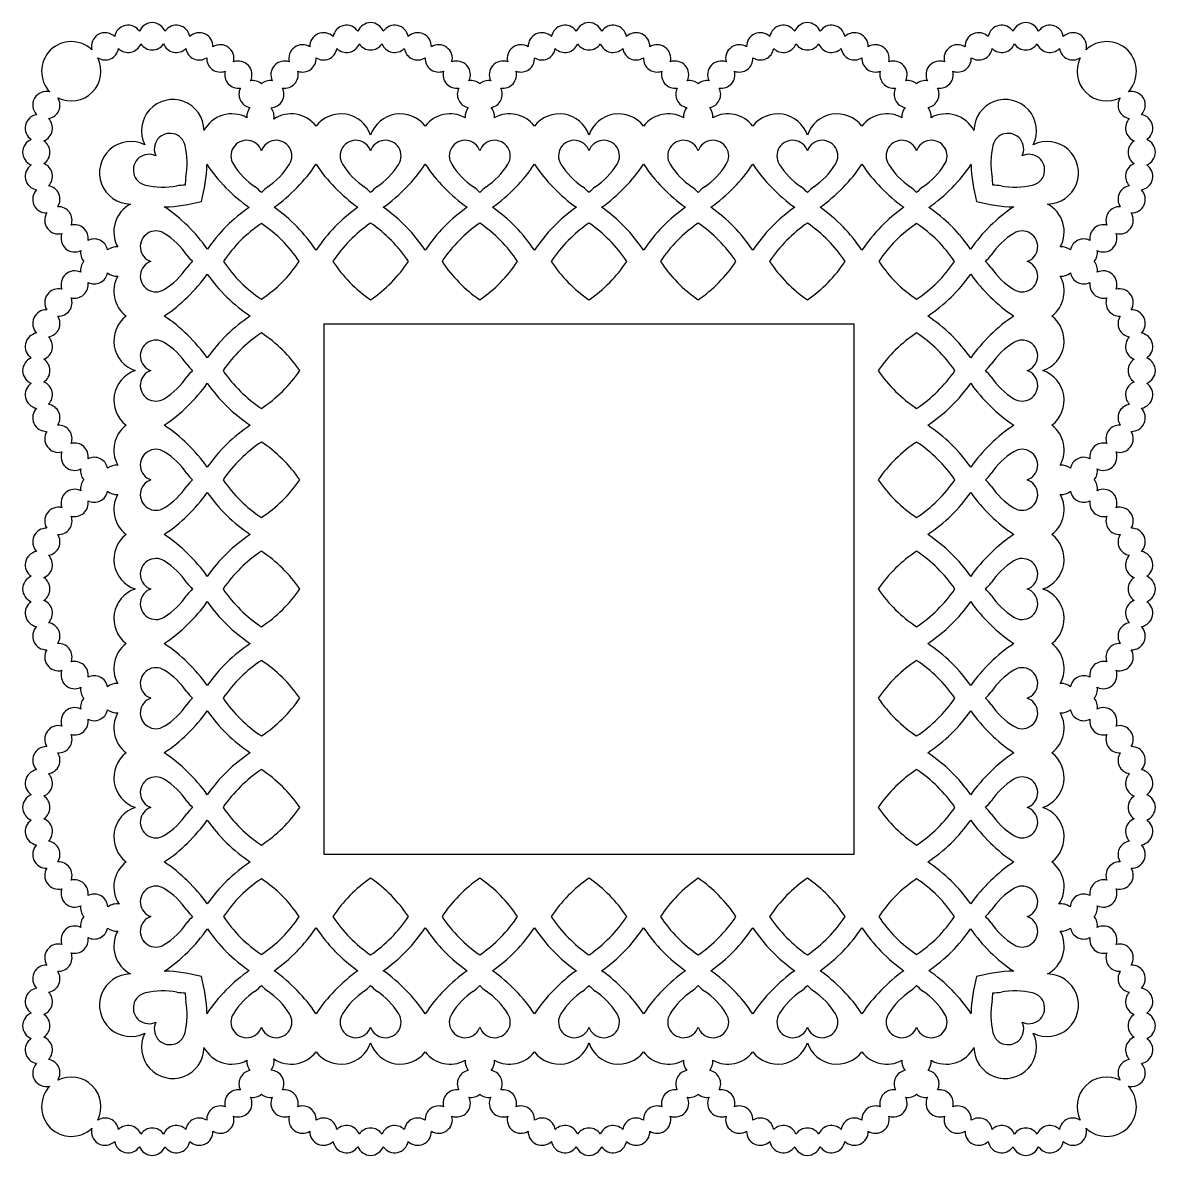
# Model space of a CAD drawing. Extents: x 74 to 507, y -474 to -244.
# Drawn here: x 341 to 507, y -473.5 to -307.6 of the extents above; entities that cross this region are included whole.
import ezdxf

# ---------------------------------------------------------------- set-up
doc = ezdxf.new("R2010")
doc.units = 0
doc.layers.get('0').update_dxf_attribs({"linetype": 'CONTINUOUS'})

msp = doc.modelspace()

# ---------------------------------------------------------------- linework, layer by layer
for p, q in [((385.093938, -351.667975), (462.852582, -351.667975)), ((385.093938, -351.667975), (385.093938, -429.426619)), ((462.852582, -429.426619), (462.852582, -351.667975)), ((385.093938, -429.426619), (462.852582, -429.426619))]:
    msp.add_line(p, q)
for centre, radius, start, end in [((356.443063, -309.931191), 2, 33.450379, 170.549621), ((359.97326, -309.560153), 2, 21.450379, 158.549621), ((363.503456, -309.931191), 2, 9.450379, 146.549621), ((388.443063, -309.931191), 2, 33.450379, 170.549621), ((391.97326, -309.560153), 2, 21.450379, 158.549621), ((395.503456, -309.931191), 2, 9.450379, 146.549621), ((420.443063, -309.931191), 2, 33.450379, 170.549621), ((423.97326, -309.560153), 2, 21.450379, 158.549621), ((427.503456, -309.931191), 2, 9.450379, 146.549621), ((452.443063, -309.931191), 2, 33.450379, 170.549621), ((455.97326, -309.560153), 2, 21.450379, 158.549621), ((459.503456, -309.931191), 2, 9.450379, 146.549621), ((484.443063, -309.931191), 2, 33.450379, 170.549621), ((487.97326, -309.560153), 2, 21.450379, 158.549621), ((491.503456, -309.931191), 2, 9.450379, 146.549621), ((348.110974, -314.685011), 4.352062, 45.91338, 224.08662), ((353.067154, -311.028091), 2, 45.450379, 195.393195), ((366.879366, -311.028091), 2, 357.450379, 134.549621), ((385.067154, -311.028091), 2, 45.450379, 182.549621), ((398.879366, -311.028091), 2, 357.450379, 134.549621), ((417.067154, -311.028091), 2, 45.450379, 182.549621), ((430.879366, -311.028091), 2, 357.450379, 134.549621), ((449.067154, -311.028091), 2, 45.450379, 182.549621), ((462.879366, -311.028091), 2, 357.450379, 134.549621), ((481.067154, -311.028091), 2, 45.450379, 182.549621), ((494.879366, -311.028091), 2, 344.606805, 134.549621), ((499.835545, -314.685011), 4.352062, 315.91338, 134.08662), ((353.067154, -311.028091), 2, 237.450379, 350.549621), ((356.443063, -309.931191), 2, 225.450379, 338.549621), ((359.97326, -309.560153), 2, 213.450379, 326.549621), ((363.503456, -309.931191), 2, 201.450379, 314.549621), ((366.879366, -311.028091), 2, 189.450379, 302.549621), ((369.953446, -312.802912), 2, 345.450379, 122.549621), ((381.993074, -312.802912), 2, 57.450379, 194.549621), ((385.067154, -311.028091), 2, 237.450379, 350.549621), ((388.443063, -309.931191), 2, 225.450379, 338.549621), ((391.97326, -309.560153), 2, 213.450379, 326.549621), ((395.503456, -309.931191), 2, 201.450379, 314.549621), ((398.879366, -311.028091), 2, 189.450379, 302.549621), ((401.953446, -312.802912), 2, 345.450379, 122.549621), ((413.993074, -312.802912), 2, 57.450379, 194.549621), ((417.067154, -311.028091), 2, 237.450379, 350.549621), ((420.443063, -309.931191), 2, 225.450379, 338.549621), ((423.97326, -309.560153), 2, 213.450379, 326.549621), ((427.503456, -309.931191), 2, 201.450379, 314.549621), ((430.879366, -311.028091), 2, 189.450379, 302.549621), ((433.953446, -312.802912), 2, 345.450379, 122.549621), ((445.993074, -312.802912), 2, 57.450379, 194.549621), ((449.067154, -311.028091), 2, 237.450379, 350.549621), ((452.443063, -309.931191), 2, 225.450379, 338.549621), ((455.97326, -309.560153), 2, 213.450379, 326.549621), ((459.503456, -309.931191), 2, 201.450379, 314.549621), ((462.879366, -311.028091), 2, 189.450379, 302.549621), ((465.953446, -312.802912), 2, 345.450379, 122.549621), ((477.993074, -312.802912), 2, 57.450379, 194.549621), ((481.067154, -311.028091), 2, 237.450379, 350.549621), ((484.443063, -309.931191), 2, 225.450379, 338.549621), ((487.97326, -309.560153), 2, 213.450379, 326.549621), ((491.503456, -309.931191), 2, 201.450379, 314.549621), ((494.879366, -311.028091), 2, 189.450379, 302.549621), ((348.110974, -314.685011), 4.352062, 243.069806, 26.930194), ((369.953446, -312.802912), 2, 177.450379, 290.549621), ((372.591343, -315.178086), 2, 333.450379, 110.549621), ((379.355176, -315.178086), 2, 69.450379, 206.549621), ((381.993074, -312.802912), 2, 249.450379, 2.549621), ((401.953446, -312.802912), 2, 177.450379, 290.549621), ((404.591343, -315.178086), 2, 333.450379, 110.549621), ((411.355176, -315.178086), 2, 69.450379, 206.549621), ((413.993074, -312.802912), 2, 249.450379, 2.549621), ((433.953446, -312.802912), 2, 177.450379, 290.549621), ((436.591343, -315.178086), 2, 333.450379, 110.549621), ((443.355176, -315.178086), 2, 69.450379, 206.549621), ((445.993074, -312.802912), 2, 249.450379, 2.549621), ((465.953446, -312.802912), 2, 177.450379, 290.549621), ((468.591343, -315.178086), 2, 333.450379, 110.549621), ((475.355176, -315.178086), 2, 69.450379, 206.549621), ((477.993074, -312.802912), 2, 249.450379, 2.549621), ((499.835545, -314.685011), 4.352062, 153.069806, 296.930194), ((372.591343, -315.178086), 2, 165.450379, 278.549621), ((379.355176, -315.178086), 2, 261.450379, 14.549621), ((404.591343, -315.178086), 2, 165.450379, 278.549621), ((411.355176, -315.178086), 2, 261.450379, 14.549621), ((436.591343, -315.178086), 2, 165.450379, 278.549621), ((443.355176, -315.178086), 2, 261.450379, 14.549621), ((468.591343, -315.178086), 2, 165.450379, 278.549621), ((475.355176, -315.178086), 2, 261.450379, 14.549621), ((374.67777, -318.049806), 2, 49.628224, 98.549621), ((377.268749, -318.049806), 2, 81.450379, 130.371776), ((406.67777, -318.049806), 2, 49.628224, 98.549621), ((409.268749, -318.049806), 2, 81.450379, 130.371776), ((438.67777, -318.049806), 2, 49.628224, 98.549621), ((441.268749, -318.049806), 2, 81.450379, 130.371776), ((470.67777, -318.049806), 2, 49.628224, 98.549621), ((473.268749, -318.049806), 2, 81.450379, 130.371776), ((344.454054, -319.641191), 2, 74.606805, 224.549621), ((344.454054, -319.641191), 2, 279.450379, 32.549621), ((374.67777, -318.049806), 2, 153.450379, 258.790866), ((377.268749, -318.049806), 2, 273.450379, 26.549621), ((406.67777, -318.049806), 2, 153.450379, 258.790866), ((409.268749, -318.049806), 2, 281.209134, 26.549621), ((438.67777, -318.049806), 2, 153.450379, 258.790866), ((441.268749, -318.049806), 2, 281.209134, 26.549621), ((470.67777, -318.049806), 2, 153.450379, 258.790866), ((473.268749, -318.049806), 2, 281.209134, 26.549621), ((503.492466, -319.641191), 2, 147.450379, 260.549621), ((503.492466, -319.641191), 2, 315.450379, 105.393195), ((362.982689, -323.408621), 4.585633, 0.488353, 206.448977), ((375.82498, -321.292565), 2, 140.174221, 185.574941), ((375.82498, -321.292565), 2, 348.715637, 38.549621), ((407.82498, -321.292565), 2, 140.174221, 185.574941), ((408.12154, -321.292565), 2, 354.425059, 39.825779), ((439.82498, -321.292565), 2, 140.174221, 185.574941), ((440.12154, -321.292565), 2, 354.425059, 39.825779), ((471.82498, -321.292565), 2, 140.174221, 185.574941), ((472.12154, -321.292565), 2, 354.425059, 39.825779), ((484.96383, -323.408621), 4.585633, 333.551023, 179.511647), ((343.357154, -323.017101), 2, 99.450379, 236.549621), ((343.357154, -323.017101), 2, 291.450379, 44.549621), ((371.625892, -325.50561), 4.585633, 61.208533, 152.23678), ((380.320627, -325.50561), 4.585633, 37.199203, 123.549914), ((387.625892, -325.50561), 4.585633, 18.551023, 142.800797), ((396.320627, -325.50561), 4.585633, 37.199203, 161.448977), ((403.625892, -325.50561), 4.585633, 61.208533, 142.800797), ((412.320627, -325.50561), 4.585633, 37.199203, 118.791467), ((419.625892, -325.50561), 4.585633, 18.551023, 142.800797), ((428.320627, -325.50561), 4.585633, 37.199203, 161.448977), ((435.625892, -325.50561), 4.585633, 61.208533, 142.800797), ((444.320627, -325.50561), 4.585633, 37.199203, 118.791467), ((451.625892, -325.50561), 4.585633, 18.551023, 142.800797), ((460.320627, -325.50561), 4.585633, 37.199203, 161.448977), ((467.625892, -325.50561), 4.585633, 61.208533, 142.800797), ((476.320627, -325.50561), 4.585633, 27.76322, 118.791467), ((504.589365, -323.017101), 2, 135.450379, 248.549621), ((504.589365, -323.017101), 2, 303.450379, 80.549621), ((342.986115, -326.547297), 2, 111.450379, 248.549621), ((342.986115, -326.547297), 2, 303.450379, 56.549621), ((356.834584, -329.556727), 4.585633, 63.551023, 269.511647), ((362.566445, -326.06643), 2.292817, 12.799604, 206.448977), ((373.799576, -327.090636), 2.292817, 18.551023, 212.200396), ((378.146943, -327.090636), 2.292817, 327.799604, 161.448977), ((389.799576, -327.090636), 2.292817, 18.551023, 212.200396), ((394.146943, -327.090636), 2.292817, 327.799604, 161.448977), ((405.799576, -327.090636), 2.292817, 18.551023, 212.200396), ((410.146943, -327.090636), 2.292817, 327.799604, 161.448977), ((421.799576, -327.090636), 2.292817, 18.551023, 212.200396), ((426.146943, -327.090636), 2.292817, 327.799604, 161.448977), ((437.799576, -327.090636), 2.292817, 18.551023, 212.200396), ((442.146943, -327.090636), 2.292817, 327.799604, 161.448977), ((453.799576, -327.090636), 2.292817, 18.551023, 212.200396), ((458.146943, -327.090636), 2.292817, 327.799604, 161.448977), ((469.799576, -327.090636), 2.292817, 18.551023, 212.200396), ((474.146943, -327.090636), 2.292817, 327.799604, 161.448977), ((485.380074, -326.06643), 2.292817, 333.551023, 167.200396), ((491.111936, -329.556727), 4.585633, 270.488353, 116.448977), ((504.960404, -326.547297), 2, 123.450379, 236.549621), ((504.960404, -326.547297), 2, 291.450379, 68.549621), ((359.492392, -329.140483), 2.292817, 63.551023, 257.200396), ((353.184838, -328.112649), 11.894913, 350.065176, 12.399586), ((494.761682, -328.112649), 11.894913, 167.600414, 189.934824), ((488.454127, -329.140483), 2.292817, 282.799604, 116.448977), ((343.357154, -330.077493), 2, 123.450379, 260.549621), ((343.357154, -330.077493), 2, 315.450379, 68.549621), ((344.219474, -327.50106), 23.789825, 344.775294, 358.001146), ((387.78728, -315.131805), 23.789825, 213.604483, 235.123098), ((381.88027, -321.903733), 11.894913, 212.600414, 234.934824), ((370.066249, -321.903733), 11.894913, 305.065176, 327.399586), ((364.159239, -315.131805), 23.789825, 305.065176, 326.395517), ((403.78728, -315.131805), 23.789825, 213.604483, 234.934824), ((397.88027, -321.903733), 11.894913, 212.600414, 234.934824), ((386.066249, -321.903733), 11.894913, 305.065176, 327.399586), ((380.159239, -315.131805), 23.789825, 305.065176, 326.395517), ((419.78728, -315.131805), 23.789825, 213.604483, 234.934824), ((413.88027, -321.903733), 11.894913, 212.600414, 234.934824), ((402.066249, -321.903733), 11.894913, 305.065176, 327.399586), ((396.159239, -315.131805), 23.789825, 305.065176, 326.395517), ((435.78728, -315.131805), 23.789825, 213.604483, 234.934824), ((429.88027, -321.903733), 11.894913, 212.600414, 234.934824), ((418.066249, -321.903733), 11.894913, 305.065176, 327.399586), ((412.159239, -315.131805), 23.789825, 305.065176, 326.395517), ((451.78728, -315.131805), 23.789825, 213.604483, 234.934824), ((445.88027, -321.903733), 11.894913, 212.600414, 234.934824), ((434.066249, -321.903733), 11.894913, 305.065176, 327.399586), ((428.159239, -315.131805), 23.789825, 305.065176, 326.395517), ((467.78728, -315.131805), 23.789825, 213.604483, 234.934824), ((461.88027, -321.903733), 11.894913, 212.600414, 234.934824), ((450.066249, -321.903733), 11.894913, 305.065176, 327.399586), ((444.159239, -315.131805), 23.789825, 305.065176, 326.395517), ((483.78728, -315.131805), 23.789825, 213.604483, 234.934824), ((477.88027, -321.903733), 11.894913, 212.600414, 234.934824), ((466.066249, -321.903733), 11.894913, 305.065176, 327.399586), ((460.159239, -315.131805), 23.789825, 304.876902, 326.395517), ((503.727045, -327.50106), 23.789825, 181.998854, 195.224706), ((504.589365, -330.077493), 2, 111.450379, 224.549621), ((504.589365, -330.077493), 2, 279.450379, 56.549621), ((370.832637, -331.186219), 6.018553, 170.229445, 181.95584), ((477.113883, -331.186219), 6.018553, 358.04416, 9.770555), ((344.454054, -333.453403), 2, 327.450379, 80.549621), ((361.538612, -319.758875), 11.894913, 257.600414, 279.934824), ((364.612182, -337.406674), 6.018553, 88.04416, 99.770555), ((371.574734, -336.555954), 6.018553, 43.04416, 54.770555), ((380.371785, -336.555954), 6.018553, 125.229445, 136.95584), ((387.574734, -336.555954), 6.018553, 43.04416, 54.770555), ((396.371785, -336.555954), 6.018553, 125.229445, 136.95584), ((403.574734, -336.555954), 6.018553, 43.04416, 54.770555), ((412.371785, -336.555954), 6.018553, 125.229445, 136.95584), ((419.574734, -336.555954), 6.018553, 43.04416, 54.770555), ((428.371785, -336.555954), 6.018553, 125.229445, 136.95584), ((435.574734, -336.555954), 6.018553, 43.04416, 54.770555), ((444.371785, -336.555954), 6.018553, 125.229445, 136.95584), ((451.574734, -336.555954), 6.018553, 43.04416, 54.770555), ((460.371785, -336.555954), 6.018553, 125.229445, 136.95584), ((467.574734, -336.555954), 6.018553, 43.04416, 54.770555), ((476.371785, -336.555954), 6.018553, 125.229445, 136.95584), ((483.334337, -337.406674), 6.018553, 80.229445, 91.95584), ((486.407908, -319.758875), 11.894913, 260.065176, 282.399586), ((503.492466, -333.453403), 2, 99.450379, 212.549621), ((344.454054, -333.453403), 2, 135.450379, 272.549621), ((503.492466, -333.453403), 2, 267.450379, 44.549621), ((346.228874, -336.527483), 2, 339.450379, 92.549621), ((358.931573, -338.19993), 4.585633, 117.76322, 208.791467), ((348.557767, -354.361318), 23.789825, 34.876902, 56.395517), ((360.927022, -310.793511), 23.789825, 271.998854, 285.224706), ((387.501666, -354.361318), 23.789825, 124.042622, 134.444469), ((364.159239, -354.075704), 23.789825, 33.604483, 54.934824), ((403.78728, -354.075704), 23.789825, 125.065176, 146.395517), ((380.159239, -354.075704), 23.789825, 33.604483, 54.934824), ((419.78728, -354.075704), 23.789825, 125.065176, 146.395517), ((396.159239, -354.075704), 23.789825, 33.604483, 54.934824), ((435.78728, -354.075704), 23.789825, 125.065176, 146.395517), ((412.159239, -354.075704), 23.789825, 33.604483, 54.934824), ((451.78728, -354.075704), 23.789825, 125.065176, 146.395517), ((428.159239, -354.075704), 23.789825, 33.604483, 54.934824), ((467.78728, -354.075704), 23.789825, 125.065176, 146.395517), ((444.159239, -354.075704), 23.789825, 33.604483, 54.934824), ((483.78728, -354.075704), 23.789825, 125.065176, 146.395517), ((460.444853, -354.361318), 23.789825, 45.555531, 55.957378), ((499.388752, -354.361318), 23.789825, 123.604483, 145.123098), ((487.019497, -310.793511), 23.789825, 254.775294, 268.001146), ((489.014946, -338.19993), 4.585633, 331.208533, 62.23678), ((501.717645, -336.527483), 2, 87.450379, 200.549621), ((346.228874, -336.527483), 2, 147.450379, 284.549621), ((403.78728, -354.075704), 20.829825, 124.553012, 146.395517), ((380.159239, -354.075704), 20.829825, 33.604483, 55.446988), ((419.78728, -354.075704), 20.829825, 124.553012, 146.395517), ((396.159239, -354.075704), 20.829825, 33.604483, 55.446988), ((435.78728, -354.075704), 20.829825, 124.553012, 146.395517), ((412.159239, -354.075704), 20.829825, 33.604483, 55.446988), ((451.78728, -354.075704), 20.829825, 124.553012, 146.395517), ((428.159239, -354.075704), 20.829825, 33.604483, 55.446988), ((467.78728, -354.075704), 20.829825, 124.553012, 146.395517), ((444.159239, -354.075704), 20.829825, 33.604483, 55.446988), ((501.717645, -336.527483), 2, 255.450379, 32.549621), ((348.604048, -339.165381), 2, 159.450379, 296.549621), ((348.604048, -339.165381), 2, 351.450379, 104.549621), ((360.516598, -340.373613), 2.292817, 57.799604, 251.448977), ((355.329696, -348.454307), 11.894913, 35.065176, 57.399586), ((387.78728, -354.075704), 23.789825, 135.555531, 145.957378), ((387.501666, -354.361318), 20.829825, 123.604483, 134.444469), ((364.444853, -354.361318), 20.829825, 45.555531, 56.395517), ((483.501666, -354.361318), 20.829825, 123.604483, 134.444469), ((460.444853, -354.361318), 20.829825, 45.555531, 56.395517), ((460.159239, -354.075704), 23.789825, 34.042622, 44.444469), ((492.616824, -348.454307), 11.894913, 122.600414, 144.934824), ((487.429921, -340.373613), 2.292817, 288.551023, 122.200396), ((499.342471, -339.165381), 2, 75.450379, 188.549621), ((499.342471, -339.165381), 2, 243.450379, 20.549621), ((351.475769, -341.251808), 2, 11.209134, 116.549621), ((387.78728, -354.075704), 20.829825, 135.555531, 146.395517), ((364.159239, -354.075704), 20.829825, 33.604483, 44.444469), ((483.78728, -354.075704), 20.829825, 135.555531, 146.395517), ((460.159239, -354.075704), 20.829825, 33.604483, 44.444469), ((496.470751, -341.251808), 2, 63.450379, 168.790866), ((351.475769, -341.251808), 2, 171.450379, 220.371776), ((354.718528, -342.399017), 2, 84.425059, 129.825779), ((369.981916, -338.148771), 6.018553, 215.229445, 226.95584), ((477.964603, -338.148771), 6.018553, 313.04416, 324.770555), ((493.227992, -342.399017), 2, 50.174221, 95.574941), ((496.470751, -341.251808), 2, 319.628224, 8.549621), ((351.475769, -343.842786), 2, 139.628224, 188.549621), ((360.516598, -344.720981), 2.292817, 108.551023, 302.200396), ((355.329696, -336.640287), 11.894913, 302.600414, 324.934824), ((369.981916, -346.945823), 6.018553, 133.04416, 144.770555), ((387.78728, -331.01889), 20.829825, 213.604483, 224.444469), ((364.159239, -331.01889), 20.829825, 315.555531, 326.395517), ((403.78728, -331.01889), 20.829825, 213.604483, 235.446988), ((380.159239, -331.01889), 20.829825, 304.553012, 326.395517), ((419.78728, -331.01889), 20.829825, 213.604483, 235.446988), ((396.159239, -331.01889), 20.829825, 304.553012, 326.395517), ((435.78728, -331.01889), 20.829825, 213.604483, 235.446988), ((412.159239, -331.01889), 20.829825, 304.553012, 326.395517), ((451.78728, -331.01889), 20.829825, 213.604483, 235.446988), ((428.159239, -331.01889), 20.829825, 304.553012, 326.395517), ((467.78728, -331.01889), 20.829825, 213.604483, 235.446988), ((444.159239, -331.01889), 20.829825, 304.553012, 326.395517), ((483.78728, -331.01889), 20.829825, 213.604483, 224.444469), ((460.159239, -331.01889), 20.829825, 315.555531, 326.395517), ((477.964603, -346.945823), 6.018553, 35.229445, 46.95584), ((492.616824, -336.640287), 11.894913, 215.065176, 237.399586), ((487.429921, -344.720981), 2.292817, 237.799604, 71.448977), ((496.470751, -343.842786), 2, 351.450379, 40.371776), ((348.604048, -345.929213), 2, 63.450379, 200.549621), ((351.475769, -343.842786), 2, 243.450379, 348.790866), ((354.718528, -342.695577), 2, 230.174221, 275.574941), ((358.931573, -346.894664), 4.585633, 151.208533, 232.800797), ((348.557767, -330.733276), 23.789825, 303.604483, 324.934824), ((387.501666, -330.733276), 23.789825, 215.065176, 236.395517), ((460.444853, -330.733276), 23.789825, 303.604483, 324.934824), ((499.388752, -330.733276), 23.789825, 215.065176, 236.395517), ((489.014946, -346.894664), 4.585633, 307.199203, 28.791467), ((493.227992, -342.695577), 2, 264.425059, 309.825779), ((496.470751, -343.842786), 2, 191.209134, 296.549621), ((499.342471, -345.929213), 2, 339.450379, 116.549621), ((346.228874, -348.567111), 2, 75.450379, 212.549621), ((348.604048, -345.929213), 2, 255.450379, 8.549621), ((387.501666, -330.733276), 20.829825, 225.555531, 236.395517), ((364.444853, -330.733276), 20.829825, 303.604483, 314.444469), ((483.501666, -330.733276), 20.829825, 225.555531, 236.395517), ((460.444853, -330.733276), 20.829825, 303.604483, 314.444469), ((499.342471, -345.929213), 2, 171.450379, 284.549621), ((501.717645, -348.567111), 2, 327.450379, 104.549621), ((346.228874, -348.567111), 2, 267.450379, 20.549621), ((501.717645, -348.567111), 2, 159.450379, 272.549621), ((344.454054, -351.641191), 2, 87.450379, 224.549621), ((503.492466, -351.641191), 2, 315.450379, 92.549621), ((344.454054, -351.641191), 2, 279.450379, 32.549621), ((358.931573, -354.19993), 4.585633, 127.199203, 251.448977), ((348.557767, -370.361318), 23.789825, 35.065176, 56.395517), ((387.501666, -370.361318), 23.789825, 123.604483, 144.934824), ((460.444853, -370.361318), 23.789825, 35.065176, 56.395517), ((499.388752, -370.361318), 23.789825, 123.604483, 144.934824), ((489.014946, -354.19993), 4.585633, 288.551023, 52.800797), ((503.492466, -351.641191), 2, 147.450379, 260.549621), ((343.357154, -355.017101), 2, 99.450379, 236.549621), ((387.501666, -370.361318), 20.829825, 123.604483, 145.446988), ((364.444853, -370.361318), 20.829825, 34.553012, 56.395517), ((483.501666, -370.361318), 20.829825, 123.604483, 145.446988), ((460.444853, -370.361318), 20.829825, 34.553012, 56.395517), ((504.589365, -355.017101), 2, 303.450379, 80.549621), ((343.357154, -355.017101), 2, 291.450379, 44.549621), ((360.516598, -356.373613), 2.292817, 57.799604, 251.448977), ((355.329696, -364.454307), 11.894913, 35.065176, 57.399586), ((492.616824, -364.454307), 11.894913, 122.600414, 144.934824), ((487.429921, -356.373613), 2.292817, 288.551023, 122.200396), ((504.589365, -355.017101), 2, 135.450379, 248.549621), ((342.986115, -358.547297), 2, 111.450379, 248.549621), ((504.960404, -358.547297), 2, 291.450379, 68.549621), ((342.986115, -358.547297), 2, 303.450379, 56.549621), ((369.981916, -354.148771), 6.018553, 215.229445, 226.95584), ((477.964603, -354.148771), 6.018553, 313.04416, 324.770555), ((504.960404, -358.547297), 2, 123.450379, 236.549621), ((358.931573, -362.894664), 4.585633, 108.551023, 232.800797), ((360.516598, -360.720981), 2.292817, 108.551023, 302.200396), ((355.329696, -352.640287), 11.894913, 302.600414, 324.934824), ((369.981916, -362.945823), 6.018553, 133.04416, 144.770555), ((387.501666, -346.733276), 20.829825, 214.553012, 236.395517), ((364.444853, -346.733276), 20.829825, 303.604483, 325.446988), ((483.501666, -346.733276), 20.829825, 214.553012, 236.395517), ((460.444853, -346.733276), 20.829825, 303.604483, 325.446988), ((477.964603, -362.945823), 6.018553, 35.229445, 46.95584), ((492.616824, -352.640287), 11.894913, 215.065176, 237.399586), ((487.429921, -360.720981), 2.292817, 237.799604, 71.448977), ((489.014946, -362.894664), 4.585633, 307.199203, 71.448977), ((343.357154, -362.077493), 2, 123.450379, 260.549621), ((343.357154, -362.077493), 2, 315.450379, 68.549621), ((348.557767, -346.733276), 23.789825, 303.604483, 324.934824), ((387.501666, -346.733276), 23.789825, 215.065176, 236.395517), ((460.444853, -346.733276), 23.789825, 303.604483, 324.934824), ((499.388752, -346.733276), 23.789825, 215.065176, 236.395517), ((504.589365, -362.077493), 2, 111.450379, 224.549621), ((504.589365, -362.077493), 2, 279.450379, 56.549621), ((344.454054, -365.453403), 2, 327.450379, 80.549621), ((503.492466, -365.453403), 2, 99.450379, 212.549621), ((344.454054, -365.453403), 2, 135.450379, 272.549621), ((503.492466, -365.453403), 2, 267.450379, 44.549621), ((346.228874, -368.527483), 2, 339.450379, 92.549621), ((358.931573, -370.19993), 4.585633, 127.199203, 208.791467), ((348.557767, -386.361318), 23.789825, 35.065176, 56.395517), ((387.501666, -386.361318), 23.789825, 123.604483, 144.934824), ((460.444853, -386.361318), 23.789825, 35.065176, 56.395517), ((499.388752, -386.361318), 23.789825, 123.604483, 144.934824), ((489.014946, -370.19993), 4.585633, 331.208533, 52.800797), ((501.717645, -368.527483), 2, 87.450379, 200.549621), ((346.228874, -368.527483), 2, 147.450379, 284.549621), ((501.717645, -368.527483), 2, 255.450379, 32.549621), ((348.604048, -371.165381), 2, 351.450379, 104.549621), ((360.516598, -372.373613), 2.292817, 57.799604, 251.448977), ((387.501666, -386.361318), 20.829825, 123.604483, 145.446988), ((364.444853, -386.361318), 20.829825, 34.553012, 56.395517), ((483.501666, -386.361318), 20.829825, 123.604483, 145.446988), ((460.444853, -386.361318), 20.829825, 34.553012, 56.395517), ((487.429921, -372.373613), 2.292817, 288.551023, 122.200396), ((499.342471, -371.165381), 2, 75.450379, 188.549621), ((348.604048, -371.165381), 2, 159.450379, 296.549621), ((351.475769, -373.251808), 2, 11.209134, 116.549621), ((355.329696, -380.454307), 11.894913, 35.065176, 57.399586), ((492.616824, -380.454307), 11.894913, 122.600414, 144.934824), ((496.470751, -373.251808), 2, 63.450379, 168.790866), ((499.342471, -371.165381), 2, 243.450379, 20.549621), ((351.475769, -373.251808), 2, 171.450379, 220.371776), ((354.718528, -374.399017), 2, 84.425059, 129.825779), ((493.227992, -374.399017), 2, 50.174221, 95.574941), ((496.470751, -373.251808), 2, 319.628224, 8.549621), ((351.475769, -375.842786), 2, 139.628224, 188.549621), ((360.516598, -376.720981), 2.292817, 108.551023, 302.200396), ((369.981916, -370.148771), 6.018553, 215.229445, 226.95584), ((369.981916, -378.945823), 6.018553, 133.04416, 144.770555), ((387.501666, -362.733276), 20.829825, 214.553012, 236.395517), ((364.444853, -362.733276), 20.829825, 303.604483, 325.446988), ((483.501666, -362.733276), 20.829825, 214.553012, 236.395517), ((460.444853, -362.733276), 20.829825, 303.604483, 325.446988), ((477.964603, -370.148771), 6.018553, 313.04416, 324.770555), ((477.964603, -378.945823), 6.018553, 35.229445, 46.95584), ((487.429921, -376.720981), 2.292817, 237.799604, 71.448977), ((496.470751, -375.842786), 2, 351.450379, 40.371776), ((348.604048, -377.929213), 2, 63.450379, 200.549621), ((351.475769, -375.842786), 2, 243.450379, 348.790866), ((354.718528, -374.695577), 2, 230.174221, 275.574941), ((358.931573, -378.894664), 4.585633, 151.208533, 232.800797), ((348.557767, -362.733276), 23.789825, 303.604483, 324.934824), ((355.329696, -368.640287), 11.894913, 302.600414, 324.934824), ((387.501666, -362.733276), 23.789825, 215.065176, 236.395517), ((460.444853, -362.733276), 23.789825, 303.604483, 324.934824), ((499.388752, -362.733276), 23.789825, 215.065176, 236.395517), ((492.616824, -368.640287), 11.894913, 215.065176, 237.399586), ((489.014946, -378.894664), 4.585633, 307.199203, 28.791467), ((493.227992, -374.695577), 2, 264.425059, 309.825779), ((496.470751, -375.842786), 2, 191.209134, 296.549621), ((499.342471, -377.929213), 2, 339.450379, 116.549621), ((348.604048, -377.929213), 2, 255.450379, 8.549621), ((499.342471, -377.929213), 2, 171.450379, 284.549621), ((346.228874, -380.567111), 2, 75.450379, 212.549621), ((346.228874, -380.567111), 2, 267.450379, 20.549621), ((501.717645, -380.567111), 2, 159.450379, 272.549621), ((501.717645, -380.567111), 2, 327.450379, 104.549621), ((344.454054, -383.641191), 2, 87.450379, 224.549621), ((503.492466, -383.641191), 2, 315.450379, 92.549621), ((344.454054, -383.641191), 2, 279.450379, 32.549621), ((358.931573, -386.19993), 4.585633, 127.199203, 251.448977), ((348.557767, -402.361318), 23.789825, 35.065176, 56.395517), ((387.501666, -402.361318), 23.789825, 123.604483, 144.934824), ((460.444853, -402.361318), 23.789825, 35.065176, 56.395517), ((499.388752, -402.361318), 23.789825, 123.604483, 144.934824), ((489.014946, -386.19993), 4.585633, 288.551023, 52.800797), ((503.492466, -383.641191), 2, 147.450379, 260.549621), ((343.357154, -387.017101), 2, 99.450379, 236.549621), ((387.501666, -402.361318), 20.829825, 123.604483, 145.446988), ((364.444853, -402.361318), 20.829825, 34.553012, 56.395517), ((483.501666, -402.361318), 20.829825, 123.604483, 145.446988), ((460.444853, -402.361318), 20.829825, 34.553012, 56.395517), ((504.589365, -387.017101), 2, 303.450379, 80.549621), ((343.357154, -387.017101), 2, 291.450379, 44.549621), ((360.516598, -388.373613), 2.292817, 57.799604, 251.448977), ((355.329696, -396.454307), 11.894913, 35.065176, 57.399586), ((492.616824, -396.454307), 11.894913, 122.600414, 144.934824), ((487.429921, -388.373613), 2.292817, 288.551023, 122.200396), ((504.589365, -387.017101), 2, 135.450379, 248.549621), ((342.986115, -390.547297), 2, 111.450379, 248.549621), ((342.986115, -390.547297), 2, 303.450379, 56.549621), ((369.981916, -386.148771), 6.018553, 215.229445, 226.95584), ((477.964603, -386.148771), 6.018553, 313.04416, 324.770555), ((504.960404, -390.547297), 2, 123.450379, 236.549621), ((504.960404, -390.547297), 2, 291.450379, 68.549621), ((358.931573, -394.894664), 4.585633, 108.551023, 232.800797), ((360.516598, -392.720981), 2.292817, 108.551023, 302.200396), ((355.329696, -384.640287), 11.894913, 302.600414, 324.934824), ((369.981916, -394.945823), 6.018553, 133.04416, 144.770555), ((387.501666, -378.733276), 20.829825, 214.553012, 236.395517), ((364.444853, -378.733276), 20.829825, 303.604483, 325.446988), ((483.501666, -378.733276), 20.829825, 214.553012, 236.395517), ((460.444853, -378.733276), 20.829825, 303.604483, 325.446988), ((477.964603, -394.945823), 6.018553, 35.229445, 46.95584), ((492.616824, -384.640287), 11.894913, 215.065176, 237.399586), ((487.429921, -392.720981), 2.292817, 237.799604, 71.448977), ((489.014946, -394.894664), 4.585633, 307.199203, 71.448977), ((343.357154, -394.077493), 2, 123.450379, 260.549621), ((343.357154, -394.077493), 2, 315.450379, 68.549621), ((348.557767, -378.733276), 23.789825, 303.604483, 324.934824), ((387.501666, -378.733276), 23.789825, 215.065176, 236.395517), ((460.444853, -378.733276), 23.789825, 303.604483, 324.934824), ((499.388752, -378.733276), 23.789825, 215.065176, 236.395517), ((504.589365, -394.077493), 2, 111.450379, 224.549621), ((504.589365, -394.077493), 2, 279.450379, 56.549621), ((344.454054, -397.453403), 2, 135.450379, 272.549621), ((344.454054, -397.453403), 2, 327.450379, 80.549621), ((503.492466, -397.453403), 2, 99.450379, 212.549621), ((503.492466, -397.453403), 2, 267.450379, 44.549621), ((346.228874, -400.527483), 2, 147.450379, 284.549621), ((346.228874, -400.527483), 2, 339.450379, 92.549621), ((358.931573, -402.19993), 4.585633, 127.199203, 208.791467), ((348.557767, -418.361318), 23.789825, 35.065176, 56.395517), ((387.501666, -418.361318), 23.789825, 123.604483, 144.934824), ((460.444853, -418.361318), 23.789825, 35.065176, 56.395517), ((499.388752, -418.361318), 23.789825, 123.604483, 144.934824), ((489.014946, -402.19993), 4.585633, 331.208533, 52.800797), ((501.717645, -400.527483), 2, 87.450379, 200.549621), ((501.717645, -400.527483), 2, 255.450379, 32.549621), ((348.604048, -403.165381), 2, 351.450379, 104.549621), ((387.501666, -418.361318), 20.829825, 123.604483, 145.446988), ((364.444853, -418.361318), 20.829825, 34.553012, 56.395517), ((483.501666, -418.361318), 20.829825, 123.604483, 145.446988), ((460.444853, -418.361318), 20.829825, 34.553012, 56.395517), ((499.342471, -403.165381), 2, 75.450379, 188.549621), ((348.604048, -403.165381), 2, 159.450379, 296.549621), ((351.475769, -405.251808), 2, 11.209134, 116.549621), ((360.516598, -404.373613), 2.292817, 57.799604, 251.448977), ((355.329696, -412.454307), 11.894913, 35.065176, 57.399586), ((492.616824, -412.454307), 11.894913, 122.600414, 144.934824), ((487.429921, -404.373613), 2.292817, 288.551023, 122.200396), ((496.470751, -405.251808), 2, 63.450379, 168.790866), ((499.342471, -403.165381), 2, 243.450379, 20.549621), ((351.475769, -405.251808), 2, 171.450379, 220.371776), ((354.718528, -406.399017), 2, 84.425059, 129.825779), ((493.227992, -406.399017), 2, 50.174221, 95.574941), ((496.470751, -405.251808), 2, 319.628224, 8.549621), ((351.475769, -407.842786), 2, 139.628224, 188.549621), ((360.516598, -408.720981), 2.292817, 108.551023, 302.200396), ((369.981916, -402.148771), 6.018553, 215.229445, 226.95584), ((369.981916, -410.945823), 6.018553, 133.04416, 144.770555), ((387.501666, -394.733276), 20.829825, 214.553012, 236.395517), ((364.444853, -394.733276), 20.829825, 303.604483, 325.446988), ((483.501666, -394.733276), 20.829825, 214.553012, 236.395517), ((460.444853, -394.733276), 20.829825, 303.604483, 325.446988), ((477.964603, -402.148771), 6.018553, 313.04416, 324.770555), ((477.964603, -410.945823), 6.018553, 35.229445, 46.95584), ((487.429921, -408.720981), 2.292817, 237.799604, 71.448977), ((496.470751, -407.842786), 2, 351.450379, 40.371776), ((348.604048, -409.929213), 2, 63.450379, 200.549621), ((351.475769, -407.842786), 2, 243.450379, 348.790866), ((354.718528, -406.695577), 2, 230.174221, 275.574941), ((355.329696, -400.640287), 11.894913, 302.600414, 324.934824), ((492.616824, -400.640287), 11.894913, 215.065176, 237.399586), ((493.227992, -406.695577), 2, 264.425059, 309.825779), ((496.470751, -407.842786), 2, 191.209134, 296.549621), ((499.342471, -409.929213), 2, 339.450379, 116.549621), ((348.604048, -409.929213), 2, 255.450379, 8.549621), ((358.931573, -410.894664), 4.585633, 151.208533, 232.800797), ((348.557767, -394.733276), 23.789825, 303.604483, 324.934824), ((387.501666, -394.733276), 23.789825, 215.065176, 236.395517), ((460.444853, -394.733276), 23.789825, 303.604483, 324.934824), ((499.388752, -394.733276), 23.789825, 215.065176, 236.395517), ((489.014946, -410.894664), 4.585633, 307.199203, 28.791467), ((499.342471, -409.929213), 2, 171.450379, 284.549621), ((346.228874, -412.567111), 2, 75.450379, 212.549621), ((501.717645, -412.567111), 2, 327.450379, 104.549621), ((346.228874, -412.567111), 2, 267.450379, 20.549621), ((501.717645, -412.567111), 2, 159.450379, 272.549621), ((344.454054, -415.641191), 2, 87.450379, 224.549621), ((344.454054, -415.641191), 2, 279.450379, 32.549621), ((358.931573, -418.19993), 4.585633, 127.199203, 251.448977), ((348.557767, -434.361318), 23.789825, 35.065176, 56.395517), ((387.501666, -434.361318), 23.789825, 123.604483, 144.934824), ((460.444853, -434.361318), 23.789825, 35.065176, 56.395517), ((499.388752, -434.361318), 23.789825, 123.604483, 144.934824), ((489.014946, -418.19993), 4.585633, 288.551023, 52.800797), ((503.492466, -415.641191), 2, 147.450379, 260.549621), ((503.492466, -415.641191), 2, 315.450379, 92.549621), ((343.357154, -419.017101), 2, 99.450379, 236.549621), ((343.357154, -419.017101), 2, 291.450379, 44.549621), ((360.516598, -420.373613), 2.292817, 57.799604, 251.448977), ((387.501666, -434.361318), 20.829825, 123.604483, 145.446988), ((364.444853, -434.361318), 20.829825, 34.553012, 56.395517), ((483.501666, -434.361318), 20.829825, 123.604483, 145.446988), ((460.444853, -434.361318), 20.829825, 34.553012, 56.395517), ((487.429921, -420.373613), 2.292817, 288.551023, 122.200396), ((504.589365, -419.017101), 2, 135.450379, 248.549621), ((504.589365, -419.017101), 2, 303.450379, 80.549621), ((355.329696, -428.454307), 11.894913, 35.065176, 57.399586), ((492.616824, -428.454307), 11.894913, 122.600414, 144.934824), ((342.986115, -422.547297), 2, 111.450379, 248.549621), ((342.986115, -422.547297), 2, 303.450379, 56.549621), ((504.960404, -422.547297), 2, 123.450379, 236.549621), ((504.960404, -422.547297), 2, 291.450379, 68.549621), ((358.931573, -426.894664), 4.585633, 108.551023, 232.800797), ((360.516598, -424.720981), 2.292817, 108.551023, 302.200396), ((369.981916, -418.148771), 6.018553, 215.229445, 226.95584), ((369.981916, -426.945823), 6.018553, 133.04416, 144.770555), ((387.501666, -410.733276), 20.829825, 214.553012, 236.395517), ((364.444853, -410.733276), 20.829825, 303.604483, 325.446988), ((483.501666, -410.733276), 20.829825, 214.553012, 236.395517), ((460.444853, -410.733276), 20.829825, 303.604483, 325.446988), ((477.964603, -418.148771), 6.018553, 313.04416, 324.770555), ((477.964603, -426.945823), 6.018553, 35.229445, 46.95584), ((487.429921, -424.720981), 2.292817, 237.799604, 71.448977), ((489.014946, -426.894664), 4.585633, 307.199203, 71.448977), ((343.357154, -426.077493), 2, 123.450379, 260.549621), ((343.357154, -426.077493), 2, 315.450379, 68.549621), ((348.557767, -410.733276), 23.789825, 303.604483, 324.934824), ((355.329696, -416.640287), 11.894913, 302.600414, 324.934824), ((387.501666, -410.733276), 23.789825, 215.065176, 236.395517), ((460.444853, -410.733276), 23.789825, 303.604483, 324.934824), ((499.388752, -410.733276), 23.789825, 215.065176, 236.395517), ((492.616824, -416.640287), 11.894913, 215.065176, 237.399586), ((504.589365, -426.077493), 2, 111.450379, 224.549621), ((504.589365, -426.077493), 2, 279.450379, 56.549621), ((344.454054, -429.453403), 2, 135.450379, 272.549621), ((344.454054, -429.453403), 2, 327.450379, 80.549621), ((503.492466, -429.453403), 2, 99.450379, 212.549621), ((503.492466, -429.453403), 2, 267.450379, 44.549621), ((346.228874, -432.527483), 2, 147.450379, 284.549621), ((346.228874, -432.527483), 2, 339.450379, 92.549621), ((358.931573, -434.19993), 4.585633, 127.199203, 213.549914), ((348.557767, -450.361318), 23.789825, 35.065176, 56.395517), ((387.501666, -450.361318), 23.789825, 123.604483, 144.934824), ((460.444853, -450.361318), 23.789825, 35.065176, 56.395517), ((499.388752, -450.361318), 23.789825, 123.604483, 144.934824), ((489.014946, -434.19993), 4.585633, 326.450086, 52.800797), ((501.717645, -432.527483), 2, 87.450379, 200.549621), ((501.717645, -432.527483), 2, 255.450379, 32.549621), ((348.604048, -435.165381), 2, 351.450379, 104.549621), ((387.501666, -450.361318), 20.829825, 123.604483, 134.444469), ((364.444853, -450.361318), 20.829825, 45.555531, 56.395517), ((403.78728, -450.075704), 20.829825, 124.553012, 146.395517), ((380.159239, -450.075704), 20.829825, 33.604483, 55.446988), ((419.78728, -450.075704), 20.829825, 124.553012, 146.395517), ((396.159239, -450.075704), 20.829825, 33.604483, 55.446988), ((435.78728, -450.075704), 20.829825, 124.553012, 146.395517), ((412.159239, -450.075704), 20.829825, 33.604483, 55.446988), ((451.78728, -450.075704), 20.829825, 124.553012, 146.395517), ((428.159239, -450.075704), 20.829825, 33.604483, 55.446988), ((467.78728, -450.075704), 20.829825, 124.553012, 146.395517), ((444.159239, -450.075704), 20.829825, 33.604483, 55.446988), ((483.501666, -450.361318), 20.829825, 123.604483, 134.444469), ((460.444853, -450.361318), 20.829825, 45.555531, 56.395517), ((499.342471, -435.165381), 2, 75.450379, 188.549621), ((348.604048, -435.165381), 2, 159.450379, 296.549621), ((360.516598, -436.373613), 2.292817, 57.799604, 251.448977), ((355.329696, -444.454307), 11.894913, 35.065176, 57.399586), ((492.616824, -444.454307), 11.894913, 122.600414, 144.934824), ((487.429921, -436.373613), 2.292817, 288.551023, 122.200396), ((499.342471, -435.165381), 2, 243.450379, 20.549621), ((351.475769, -437.251808), 2, 3.450379, 116.549621), ((387.78728, -450.075704), 20.829825, 135.555531, 146.395517), ((364.159239, -450.075704), 20.829825, 33.604483, 44.444469), ((483.78728, -450.075704), 20.829825, 135.555531, 146.395517), ((460.159239, -450.075704), 20.829825, 33.604483, 44.444469), ((496.470751, -437.251808), 2, 63.450379, 176.549621), ((351.475769, -437.251808), 2, 171.450379, 220.371776), ((354.718528, -438.695577), 2, 78.715637, 128.549621), ((369.981916, -434.148771), 6.018553, 215.229445, 226.95584), ((477.964603, -434.148771), 6.018553, 313.04416, 324.770555), ((493.227992, -438.695577), 2, 51.450379, 101.284363), ((496.470751, -437.251808), 2, 319.628224, 8.549621), ((351.475769, -439.842786), 2, 139.628224, 188.549621), ((360.516598, -440.720981), 2.292817, 108.551023, 302.200396), ((355.329696, -432.640287), 11.894913, 302.600414, 324.934824), ((369.981916, -442.945823), 6.018553, 133.04416, 144.770555), ((387.78728, -427.01889), 20.829825, 213.604483, 224.444469), ((364.159239, -427.01889), 20.829825, 315.555531, 326.395517), ((403.78728, -427.01889), 20.829825, 213.604483, 235.446988), ((380.159239, -427.01889), 20.829825, 304.553012, 326.395517), ((419.78728, -427.01889), 20.829825, 213.604483, 235.446988), ((396.159239, -427.01889), 20.829825, 304.553012, 326.395517), ((435.78728, -427.01889), 20.829825, 213.604483, 235.446988), ((412.159239, -427.01889), 20.829825, 304.553012, 326.395517), ((451.78728, -427.01889), 20.829825, 213.604483, 235.446988), ((428.159239, -427.01889), 20.829825, 304.553012, 326.395517), ((467.78728, -427.01889), 20.829825, 213.604483, 235.446988), ((444.159239, -427.01889), 20.829825, 304.553012, 326.395517), ((483.78728, -427.01889), 20.829825, 213.604483, 224.444469), ((460.159239, -427.01889), 20.829825, 315.555531, 326.395517), ((477.964603, -442.945823), 6.018553, 35.229445, 46.95584), ((492.616824, -432.640287), 11.894913, 215.065176, 237.399586), ((487.429921, -440.720981), 2.292817, 237.799604, 71.448977), ((496.470751, -439.842786), 2, 351.450379, 40.371776), ((348.604048, -441.929213), 2, 63.450379, 200.549621), ((351.475769, -439.842786), 2, 243.450379, 348.790866), ((354.718528, -438.695577), 2, 230.174221, 275.574941), ((358.931573, -442.894664), 4.585633, 151.208533, 242.23678), ((348.557767, -426.733276), 23.789825, 303.604483, 325.123098), ((387.78728, -427.01889), 23.789825, 214.042622, 224.444469), ((364.159239, -427.01889), 23.789825, 305.065176, 326.395517), ((403.78728, -427.01889), 23.789825, 213.604483, 234.934824), ((380.159239, -427.01889), 23.789825, 305.065176, 326.395517), ((419.78728, -427.01889), 23.789825, 213.604483, 234.934824), ((396.159239, -427.01889), 23.789825, 305.065176, 326.395517), ((435.78728, -427.01889), 23.789825, 213.604483, 234.934824), ((412.159239, -427.01889), 23.789825, 305.065176, 326.395517), ((451.78728, -427.01889), 23.789825, 213.604483, 234.934824), ((428.159239, -427.01889), 23.789825, 305.065176, 326.395517), ((467.78728, -427.01889), 23.789825, 213.604483, 234.934824), ((444.159239, -427.01889), 23.789825, 305.065176, 326.395517), ((483.78728, -427.01889), 23.789825, 213.604483, 234.934824), ((460.159239, -427.01889), 23.789825, 315.555531, 325.957378), ((499.388752, -426.733276), 23.789825, 214.876902, 236.395517), ((489.014946, -442.894664), 4.585633, 297.76322, 28.791467), ((493.227992, -438.695577), 2, 264.425059, 309.825779), ((493.227992, -438.695577), 2, 264.425059, 309.825779), ((496.470751, -439.842786), 2, 191.209134, 296.549621), ((499.342471, -441.929213), 2, 339.450379, 116.549621), ((346.228874, -444.567111), 2, 75.450379, 212.549621), ((348.604048, -441.929213), 2, 255.450379, 8.549621), ((387.501666, -426.733276), 20.829825, 225.555531, 236.395517), ((364.444853, -426.733276), 20.829825, 303.604483, 314.444469), ((483.501666, -426.733276), 20.829825, 225.555531, 236.395517), ((460.444853, -426.733276), 20.829825, 303.604483, 314.444469), ((499.342471, -441.929213), 2, 171.450379, 284.549621), ((501.717645, -444.567111), 2, 327.450379, 104.549621), ((346.228874, -444.567111), 2, 267.450379, 20.549621), ((387.501666, -426.733276), 23.789825, 225.555531, 235.957378), ((460.444853, -426.733276), 23.789825, 304.042622, 314.444469), ((501.717645, -444.567111), 2, 159.450379, 272.549621), ((344.454054, -447.641191), 2, 87.450379, 224.549621), ((387.78728, -465.962789), 23.789825, 124.876902, 146.395517), ((460.159239, -465.962789), 23.789825, 33.604483, 55.123098), ((503.492466, -447.641191), 2, 315.450379, 92.549621), ((344.454054, -447.641191), 2, 279.450379, 32.549621), ((356.834584, -451.537867), 4.585633, 90.488353, 296.448977), ((360.927022, -470.301083), 23.789825, 74.775294, 88.001146), ((344.219474, -453.593534), 23.789825, 1.998854, 15.224706), ((364.159239, -465.962789), 23.789825, 33.604483, 54.934824), ((403.78728, -465.962789), 23.789825, 125.065176, 146.395517), ((380.159239, -465.962789), 23.789825, 33.604483, 54.934824), ((419.78728, -465.962789), 23.789825, 125.065176, 146.395517), ((396.159239, -465.962789), 23.789825, 33.604483, 54.934824), ((435.78728, -465.962789), 23.789825, 125.065176, 146.395517), ((412.159239, -465.962789), 23.789825, 33.604483, 54.934824), ((451.78728, -465.962789), 23.789825, 125.065176, 146.395517), ((428.159239, -465.962789), 23.789825, 33.604483, 54.934824), ((467.78728, -465.962789), 23.789825, 125.065176, 146.395517), ((444.159239, -465.962789), 23.789825, 33.604483, 54.934824), ((483.78728, -465.962789), 23.789825, 125.065176, 146.395517), ((503.727045, -453.593534), 23.789825, 164.775294, 178.001146), ((487.019497, -470.301083), 23.789825, 91.998854, 105.224706), ((491.111936, -451.537867), 4.585633, 243.551023, 89.511647), ((503.492466, -447.641191), 2, 147.450379, 260.549621), ((343.357154, -451.017101), 2, 99.450379, 236.549621), ((343.357154, -451.017101), 2, 291.450379, 44.549621), ((359.492392, -451.954111), 2.292817, 102.799604, 296.448977), ((361.538612, -461.335719), 11.894913, 80.065176, 102.399586), ((364.612182, -443.68792), 6.018553, 260.229445, 271.95584), ((370.832637, -449.908375), 6.018553, 178.04416, 189.770555), ((381.88027, -459.190861), 11.894913, 125.065176, 147.399586), ((371.574734, -444.53864), 6.018553, 305.229445, 316.95584), ((380.371785, -444.53864), 6.018553, 223.04416, 234.770555), ((370.066249, -459.190861), 11.894913, 32.600414, 54.934824), ((397.88027, -459.190861), 11.894913, 125.065176, 147.399586), ((387.574734, -444.53864), 6.018553, 305.229445, 316.95584), ((396.371785, -444.53864), 6.018553, 223.04416, 234.770555), ((386.066249, -459.190861), 11.894913, 32.600414, 54.934824), ((413.88027, -459.190861), 11.894913, 125.065176, 147.399586), ((403.574734, -444.53864), 6.018553, 305.229445, 316.95584), ((412.371785, -444.53864), 6.018553, 223.04416, 234.770555), ((402.066249, -459.190861), 11.894913, 32.600414, 54.934824), ((429.88027, -459.190861), 11.894913, 125.065176, 147.399586), ((419.574734, -444.53864), 6.018553, 305.229445, 316.95584), ((428.371785, -444.53864), 6.018553, 223.04416, 234.770555), ((418.066249, -459.190861), 11.894913, 32.600414, 54.934824), ((445.88027, -459.190861), 11.894913, 125.065176, 147.399586), ((435.574734, -444.53864), 6.018553, 305.229445, 316.95584), ((444.371785, -444.53864), 6.018553, 223.04416, 234.770555), ((434.066249, -459.190861), 11.894913, 32.600414, 54.934824), ((461.88027, -459.190861), 11.894913, 125.065176, 147.399586), ((451.574734, -444.53864), 6.018553, 305.229445, 316.95584), ((460.371785, -444.53864), 6.018553, 223.04416, 234.770555), ((450.066249, -459.190861), 11.894913, 32.600414, 54.934824), ((477.88027, -459.190861), 11.894913, 125.065176, 147.399586), ((467.574734, -444.53864), 6.018553, 305.229445, 316.95584), ((476.371785, -444.53864), 6.018553, 223.04416, 234.770555), ((466.066249, -459.190861), 11.894913, 32.600414, 54.934824), ((477.113883, -449.908375), 6.018553, 350.229445, 1.95584), ((483.334337, -443.68792), 6.018553, 268.04416, 279.770555), ((486.407908, -461.335719), 11.894913, 77.600414, 99.934824), ((488.454127, -451.954111), 2.292817, 243.551023, 77.200396), ((504.589365, -451.017101), 2, 135.450379, 248.549621), ((504.589365, -451.017101), 2, 303.450379, 80.549621), ((353.184838, -452.981945), 11.894913, 347.600414, 9.934824), ((494.761682, -452.981945), 11.894913, 170.065176, 192.399586), ((342.986115, -454.547297), 2, 111.450379, 248.549621), ((342.986115, -454.547297), 2, 303.450379, 56.549621), ((373.799576, -454.003958), 2.292817, 147.799604, 341.448977), ((378.146943, -454.003958), 2.292817, 198.551023, 32.200396), ((389.799576, -454.003958), 2.292817, 147.799604, 341.448977), ((394.146943, -454.003958), 2.292817, 198.551023, 32.200396), ((405.799576, -454.003958), 2.292817, 147.799604, 341.448977), ((410.146943, -454.003958), 2.292817, 198.551023, 32.200396), ((421.799576, -454.003958), 2.292817, 147.799604, 341.448977), ((426.146943, -454.003958), 2.292817, 198.551023, 32.200396), ((437.799576, -454.003958), 2.292817, 147.799604, 341.448977), ((442.146943, -454.003958), 2.292817, 198.551023, 32.200396), ((453.799576, -454.003958), 2.292817, 147.799604, 341.448977), ((458.146943, -454.003958), 2.292817, 198.551023, 32.200396), ((469.799576, -454.003958), 2.292817, 147.799604, 341.448977), ((474.146943, -454.003958), 2.292817, 198.551023, 32.200396), ((504.960404, -454.547297), 2, 123.450379, 236.549621), ((504.960404, -454.547297), 2, 291.450379, 68.549621), ((362.566445, -455.028164), 2.292817, 153.551023, 347.200396), ((485.380074, -455.028164), 2.292817, 192.799604, 26.448977), ((343.357154, -458.077493), 2, 123.450379, 260.549621), ((343.357154, -458.077493), 2, 315.450379, 68.549621), ((362.982689, -457.685973), 4.585633, 153.551023, 359.511647), ((484.96383, -457.685973), 4.585633, 180.488353, 26.448977), ((504.589365, -458.077493), 2, 111.450379, 224.549621), ((504.589365, -458.077493), 2, 279.450379, 56.549621), ((371.625892, -455.588984), 4.585633, 207.76322, 298.791467), ((387.625892, -455.588984), 4.585633, 217.199203, 341.448977), ((396.320627, -455.588984), 4.585633, 198.551023, 322.800797), ((419.625892, -455.588984), 4.585633, 217.199203, 341.448977), ((428.320627, -455.588984), 4.585633, 198.551023, 322.800797), ((451.625892, -455.588984), 4.585633, 217.199203, 341.448977), ((460.320627, -455.588984), 4.585633, 198.551023, 322.800797), ((476.320627, -455.588984), 4.585633, 241.208533, 332.23678), ((344.454054, -461.453403), 2, 327.450379, 80.549621), ((375.82498, -459.802029), 2, 174.425059, 219.825779), ((375.82498, -459.802029), 2, 321.450379, 11.284363), ((380.320627, -455.588984), 4.585633, 236.450086, 322.800797), ((403.625892, -455.588984), 4.585633, 217.199203, 298.791467), ((407.82498, -459.802029), 2, 174.425059, 219.825779), ((408.12154, -459.802029), 2, 320.174221, 5.574941), ((412.320627, -455.588984), 4.585633, 241.208533, 322.800797), ((435.625892, -455.588984), 4.585633, 217.199203, 298.791467), ((439.82498, -459.802029), 2, 174.425059, 219.825779), ((440.12154, -459.802029), 2, 320.174221, 5.574941), ((444.320627, -455.588984), 4.585633, 241.208533, 322.800797), ((467.625892, -455.588984), 4.585633, 217.199203, 298.791467), ((471.82498, -459.802029), 2, 174.425059, 219.825779), ((472.12154, -459.802029), 2, 320.174221, 5.574941), ((503.492466, -461.453403), 2, 99.450379, 212.549621), ((344.454054, -461.453403), 2, 135.450379, 285.393195), ((374.67777, -463.044788), 2, 101.209134, 206.549621), ((377.268749, -463.044788), 2, 333.450379, 86.549621), ((406.67777, -463.044788), 2, 101.209134, 206.549621), ((409.268749, -463.044788), 2, 333.450379, 78.790866), ((438.67777, -463.044788), 2, 101.209134, 206.549621), ((441.268749, -463.044788), 2, 333.450379, 78.790866), ((470.67777, -463.044788), 2, 101.209134, 206.549621), ((473.268749, -463.044788), 2, 333.450379, 78.790866), ((503.492466, -461.453403), 2, 254.606805, 44.549621), ((348.110974, -466.409583), 4.352062, 333.069806, 116.930194), ((499.835545, -466.409583), 4.352062, 63.069806, 206.930194), ((348.110974, -466.409583), 4.352062, 135.91338, 314.08662), ((372.591343, -465.916508), 2, 81.450379, 194.549621), ((374.67777, -463.044788), 2, 261.450379, 310.371776), ((377.268749, -463.044788), 2, 229.628224, 278.549621), ((379.355176, -465.916508), 2, 345.450379, 98.549621), ((404.591343, -465.916508), 2, 81.450379, 194.549621), ((406.67777, -463.044788), 2, 261.450379, 310.371776), ((409.268749, -463.044788), 2, 229.628224, 278.549621), ((411.355176, -465.916508), 2, 345.450379, 98.549621), ((436.591343, -465.916508), 2, 81.450379, 194.549621), ((438.67777, -463.044788), 2, 261.450379, 310.371776), ((441.268749, -463.044788), 2, 229.628224, 278.549621), ((443.355176, -465.916508), 2, 345.450379, 98.549621), ((468.591343, -465.916508), 2, 81.450379, 194.549621), ((470.67777, -463.044788), 2, 261.450379, 310.371776), ((473.268749, -463.044788), 2, 229.628224, 278.549621), ((475.355176, -465.916508), 2, 345.450379, 98.549621), ((499.835545, -466.409583), 4.352062, 225.91338, 44.08662), ((369.953446, -468.291682), 2, 69.450379, 182.549621), ((372.591343, -465.916508), 2, 249.450379, 26.549621), ((379.355176, -465.916508), 2, 153.450379, 290.549621), ((381.993074, -468.291682), 2, 357.450379, 110.549621), ((401.953446, -468.291682), 2, 69.450379, 182.549621), ((404.591343, -465.916508), 2, 249.450379, 26.549621), ((411.355176, -465.916508), 2, 153.450379, 290.549621), ((413.993074, -468.291682), 2, 357.450379, 110.549621), ((433.953446, -468.291682), 2, 69.450379, 182.549621), ((436.591343, -465.916508), 2, 249.450379, 26.549621), ((443.355176, -465.916508), 2, 153.450379, 290.549621), ((445.993074, -468.291682), 2, 357.450379, 110.549621), ((465.953446, -468.291682), 2, 69.450379, 182.549621), ((468.591343, -465.916508), 2, 249.450379, 26.549621), ((475.355176, -465.916508), 2, 153.450379, 290.549621), ((477.993074, -468.291682), 2, 357.450379, 110.549621), ((369.953446, -468.291682), 2, 237.450379, 14.549621), ((381.993074, -468.291682), 2, 165.450379, 302.549621), ((401.953446, -468.291682), 2, 237.450379, 14.549621), ((413.993074, -468.291682), 2, 165.450379, 302.549621), ((433.953446, -468.291682), 2, 237.450379, 14.549621), ((445.993074, -468.291682), 2, 165.450379, 302.549621), ((465.953446, -468.291682), 2, 237.450379, 14.549621), ((477.993074, -468.291682), 2, 165.450379, 302.549621), ((353.067154, -470.066503), 2, 164.606805, 314.549621), ((353.067154, -470.066503), 2, 9.450379, 122.549621), ((356.443063, -471.163403), 2, 21.450379, 134.549621), ((359.97326, -471.534441), 2, 33.450379, 146.549621), ((363.503456, -471.163403), 2, 45.450379, 158.549621), ((366.879366, -470.066503), 2, 57.450379, 170.549621), ((385.067154, -470.066503), 2, 9.450379, 122.549621), ((388.443063, -471.163403), 2, 21.450379, 134.549621), ((391.97326, -471.534441), 2, 33.450379, 146.549621), ((395.503456, -471.163403), 2, 45.450379, 158.549621), ((398.879366, -470.066503), 2, 57.450379, 170.549621), ((417.067154, -470.066503), 2, 9.450379, 122.549621), ((420.443063, -471.163403), 2, 21.450379, 134.549621), ((423.97326, -471.534441), 2, 33.450379, 146.549621), ((427.503456, -471.163403), 2, 45.450379, 158.549621), ((430.879366, -470.066503), 2, 57.450379, 170.549621), ((449.067154, -470.066503), 2, 9.450379, 122.549621), ((452.443063, -471.163403), 2, 21.450379, 134.549621), ((455.97326, -471.534441), 2, 33.450379, 146.549621), ((459.503456, -471.163403), 2, 45.450379, 158.549621), ((462.879366, -470.066503), 2, 57.450379, 170.549621), ((481.067154, -470.066503), 2, 9.450379, 122.549621), ((484.443063, -471.163403), 2, 21.450379, 134.549621), ((487.97326, -471.534441), 2, 33.450379, 146.549621), ((491.503456, -471.163403), 2, 45.450379, 158.549621), ((494.879366, -470.066503), 2, 57.450379, 170.549621), ((494.879366, -470.066503), 2, 225.450379, 15.393195), ((366.879366, -470.066503), 2, 225.450379, 2.549621), ((385.067154, -470.066503), 2, 177.450379, 314.549621), ((398.879366, -470.066503), 2, 225.450379, 2.549621), ((417.067154, -470.066503), 2, 177.450379, 314.549621), ((430.879366, -470.066503), 2, 225.450379, 2.549621), ((449.067154, -470.066503), 2, 177.450379, 314.549621), ((462.879366, -470.066503), 2, 225.450379, 2.549621), ((481.067154, -470.066503), 2, 177.450379, 314.549621), ((356.443063, -471.163403), 2, 189.450379, 326.549621), ((359.97326, -471.534441), 2, 201.450379, 338.549621), ((363.503456, -471.163403), 2, 213.450379, 350.549621), ((388.443063, -471.163403), 2, 189.450379, 326.549621), ((391.97326, -471.534441), 2, 201.450379, 338.549621), ((395.503456, -471.163403), 2, 213.450379, 350.549621), ((420.443063, -471.163403), 2, 189.450379, 326.549621), ((423.97326, -471.534441), 2, 201.450379, 338.549621), ((427.503456, -471.163403), 2, 213.450379, 350.549621), ((452.443063, -471.163403), 2, 189.450379, 326.549621), ((455.97326, -471.534441), 2, 201.450379, 338.549621), ((459.503456, -471.163403), 2, 213.450379, 350.549621), ((484.443063, -471.163403), 2, 189.450379, 326.549621), ((487.97326, -471.534441), 2, 201.450379, 338.549621), ((491.503456, -471.163403), 2, 213.450379, 350.549621)]:
    msp.add_arc(centre, radius, start, end)

doc.saveas('drawing.dxf')
